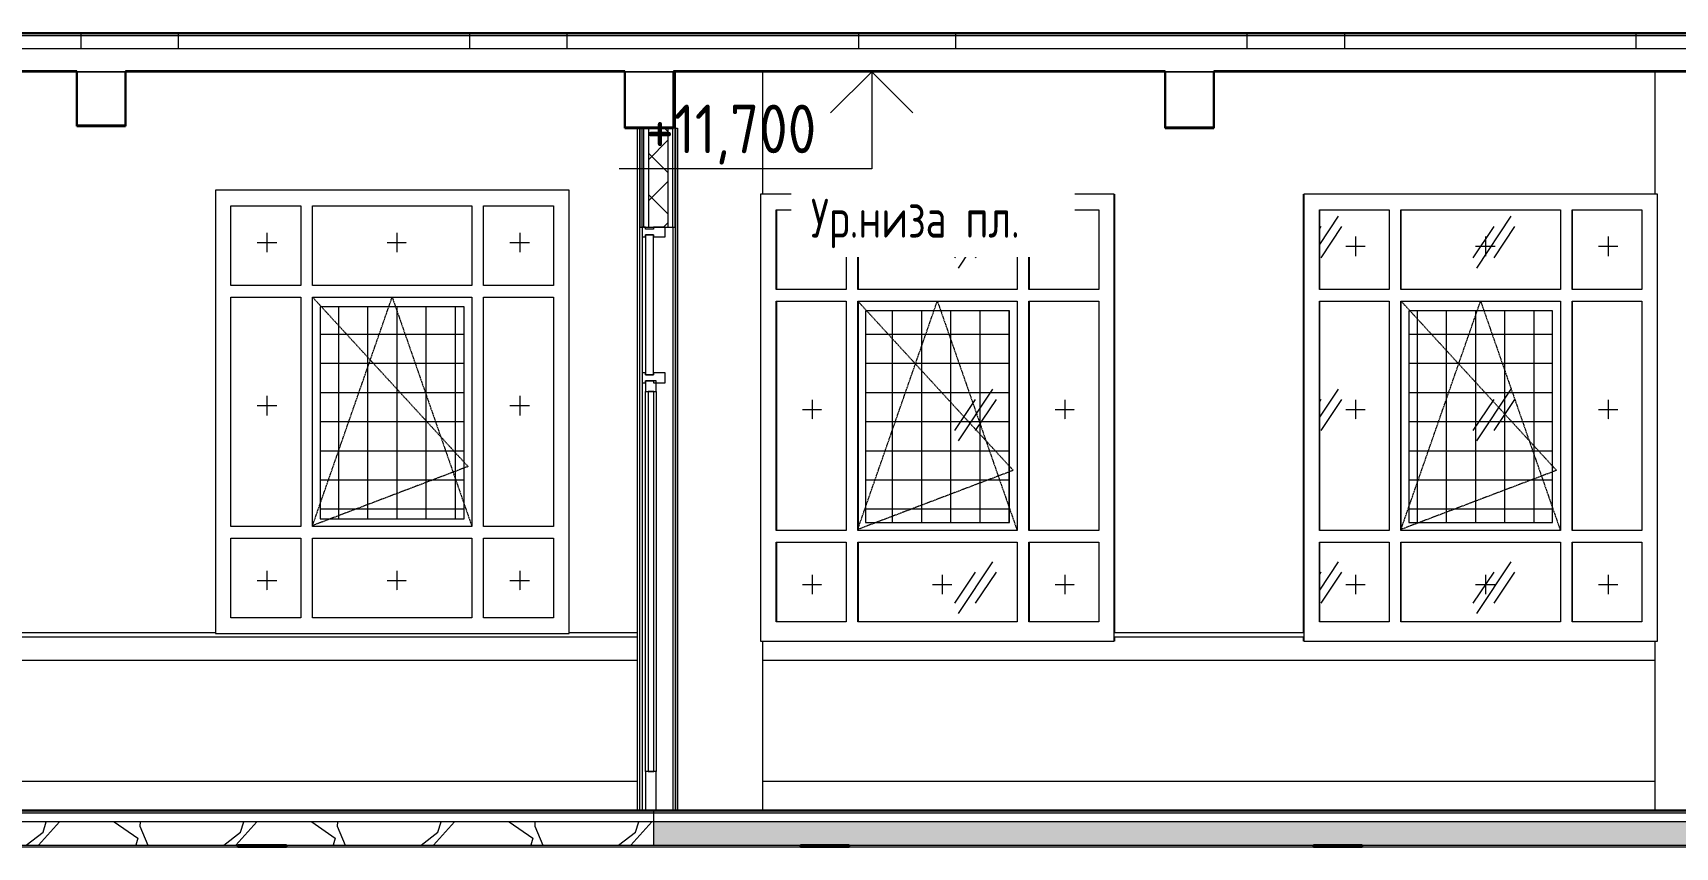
# Model space of a CAD drawing. Header units: millimetres. Extents: x -3929 to 624051, y 52832 to 514950.
# Drawn here: x 575167 to 583617, y 120456 to 124646 of the extents above; entities that cross this region are included whole.
import ezdxf

# ---------------------------------------------------------------- set-up
doc = ezdxf.new("R2010")
doc.units = ezdxf.units.MM
doc.linetypes.add('ADSK_Штриховая_ш3 п1_5', pattern=[4.5, 3, -1.5])
for name, color, linetype, lineweight in [('Аннотация', 7, 'Continuous', 18), ('Витраж', 7, 'Continuous', 9), ('Двери', 7, 'Continuous', 9), ('Каркас', 7, 'Continuous', 18), ('Окна', 7, 'Continuous', 9), ('Отметки', 7, 'Continuous', 9), ('Панели витража', 7, 'Continuous', 9), ('Перекрытие', 7, 'Continuous', 18), ('Потолки', 7, 'Continuous', 9), ('Стены внутренние', 7, 'Continuous', 18), ('Стены наружные', 7, 'Continuous', 18), ('Стены отделка', 7, 'Continuous', 30), ('Стены штриховка', 7, 'Continuous', 9), ('Узлы', 7, 'Continuous', 18), ('ШТРИХОВКА', 252, 'Continuous', 15)]:
    doc.layers.add(name, color=color, linetype=linetype, lineweight=lineweight)
doc.layers.add('Линии', color=7, linetype='Continuous', lineweight=9, true_color=0x00a600)
doc.styles.add('GOST Common_1', font='GOST_Common.ttf', dxfattribs={"width": 0.9, "height": 250})
doc.styles.add('GOST Common_3', font='GOST_Common.ttf', dxfattribs={"width": 0.8, "height": 350})
pattern_1 = [(236.31, (24482.36, 9022.3), (-888.998, -1778), [320.53, -2884.8]), (236.31, (24500.14, 8968.96), (-888.998, -1778), [192.32, -3013.01]), (236.31, (24393.46, 8968.96), (-888.998, -1778), [192.32, -3013.01])]
pattern_2 = [(228.013, (581522.45, 122161.93), (-8127.9666, -9144.02968), [136.69, -13532.193]), (184.97, (581431.013, 122060.333), (12191.995474, 1016.05502), [234.562, -23221.62]), (132.51, (581197.333, 122040.01), (10159.91241, -11176.07977), [165.393, -16373.89]), (267.274, (580801.093, 121786.013), (1015.88953, 20320.00577), [213.602, -21146.575]), (292.834, (580790.933, 121572.653), (-5080.074175, 12191.97012), [209.453, -20735.923]), (357.274, (580872.213, 121379.613), (-20320.00577, 1015.88953), [213.602, -21146.575]), (37.694, (581085.573, 121369.453), (-13208.042725, -10159.944606), [282.477, -27965.247]), (72.255, (581309.093, 121542.173), (7112.12749, 22351.9589), [266.688, -26402.102]), (121.43, (581390.373, 121796.173), (-8128.10005, 13207.93827), [214.325, -21218.218]), (175.236, (581278.61, 121979.05), (11175.99406, -1016.06972), [244.685, -11989.575]), (222.397, (581034.773, 121999.373), (-12192.085586, -11175.907293), [316.431, -31326.709]), (138.814, (581806.93, 121775.85), (-7111.99222, 6096.00977), [108.002, -10692.226]), (171.469, (581725.653, 121846.973), (13207.99153, -2032.05404), [205.473, -20341.855]), (225, (581522.45, 121877.45), (1e-13, -1016), [143.684, -1293.157]), (203.199, (581451.33, 121999.37), (5079.98556, 2032.0367), [77.377, -7660.25]), (291.801, (581380.21, 121968.9), (-1015.9787, 3048.0072), [109.426, -5361.9]), (30.964, (581420.85, 121867.3), (3047.9913, 2032.0134), [177.728, -5746.52]), (161.565, (581573.25, 121958.73), (2031.999, -1016.0024), [128.515, -3084.36]), (16.39, (580790.933, 121968.89), (10159.97517, 3048.0812), [180.035, -17823.53]), (70.346, (580963.65, 122019.69), (-4064.03389, -11175.98797), [151.04, -14952.887]), (293.199, (581573.25, 122161.93), (-2032.0367, 5079.98556), [154.752, -7582.873]), (343.61, (581634.213, 122019.69), (-10159.97517, 3048.0812), [180.035, -17823.53]), (339.444, (580790.93, 121338.97), (-5080.0015, 2031.99615), [173.614, -8507.094]), (294.775, (580953.49, 121278.01), (-5079.9732, 11176.01259), [145.47, -14401.437]), (66.801, (581583.41, 121145.93), (2032.0367, 5079.98556), [154.752, -7582.873]), (17.354, (581644.373, 121288.17), (-13208.00149, -4063.99474), [170.313, -16860.95]), (69.444, (581085.57, 121145.93), (-2031.99615, -5080.0015), [86.807, -8593.9]), (101.31, (581522.45, 121145.93), (-1016.0048, 4063.999), [51.806, -5128.797]), (165.964, (581512.3, 121196.73), (3048.0036, -1015.9877), [209.453, -3979.62]), (186.009, (581309.093, 121247.53), (10159.99987, 1015.9998), [194.107, -19216.546]), (303.69, (581420.85, 121775.85), (-1015.9976, 2032.0017), [146.53, -3516.71]), (353.157, (581502.133, 121653.933), (17271.99206, -2032.068835), [255.823, -25326.404]), (60.945, (581756.13, 121623.45), (-4064.04974, -7111.97225), [104.603, -10355.757]), (90, (581806.9, 121714.9), (-1016, 1016), [60.96, -955.04]), (120.256, (581288.77, 121278.01), (4063.94492, -7112.03103), [141.147, -13973.576]), (48.013, (581217.65, 121399.93), (8127.9666, 9144.02968), [273.377, -13395.505]), (0, (581400.5, 121603.1), (1016, 1016), [264.16, -751.84]), (325.305, (581664.69, 121603.13), (-10160.01873, 7111.97318), [160.644, -15903.726]), (254.055, (581796.77, 121511.69), (-1015.9713, -4064.0072), [147.932, -7248.66]), (207.646, (581756.133, 121369.453), (-19303.995784, -10160.00796), [240.858, -23844.986]), (175.426, (581542.773, 121257.693), (-13207.99929, 1016.01778), [254.812, -25226.34])]
pattern_3 = [(0, (580790.93, 121145.93), (406.4, 101.6), [33.528, -271.272, 33.528, -271.272, -1625.6]), (0, (580790.93, 121145.93), (406.4, 101.6), [-609.6, 33.528, -576.072, 33.528, -271.272, -711.2]), (0, (580790.93, 121145.93), (406.4, 101.6), [-1524, 33.528, -169.672, 33.528, -474.472]), (120, (580943.33, 121196.73), (-291.1882, 301.15272), [33.528, -271.272, 33.528, -271.272, -1625.6]), (120, (580943.33, 121196.73), (-291.1882, 301.15272), [-609.6, 33.528, -576.072, 33.528, -271.272, -711.2]), (120, (580943.33, 121196.73), (-291.1882, 301.15272), [-1524, 33.528, -169.672, 33.528, -474.472]), (240, (580994.13, 121399.93), (-115.2118, -402.75272), [33.528, -271.272, 33.528, -271.272, -1625.6]), (240, (580994.13, 121399.93), (-115.2118, -402.75272), [-609.6, 33.528, -576.072, 33.528, -271.272, -711.2]), (240, (580994.13, 121399.93), (-115.2118, -402.75272), [-1524, 33.528, -169.672, 33.528, -474.472])]
pattern_4 = [(0, (580790.93, 121145.93), (0, 150), []), (90, (580790.93, 121145.93), (-150, 9e-15), [])]

# ---------------------------------------------------------------- blocks, each defined once
blk = doc.blocks.new('Витражная двухстворчатая дверь - Входная двухстворчатая левая-6453916-Разрез 1-1')
at = {"layer": 'Двери'}
for p, q in [((21526.4, 10110), (21471.4, 10110)), ((21471.4, 10110), (21471.4, 10055)), ((21526.4, 10055), (21526.4, 10110)), ((21471.4, 10055), (21526.4, 10055)), ((21471.4, 8100), (21471.4, 10055)), ((21513.7, 10055), (21484.1, 10055)), ((21484.1, 10055), (21484.1, 8100)), ((21513.7, 8100), (21513.7, 10055)), ((21526.4, 10055), (21526.4, 8100)), ((21526.4, 8100), (21471.4, 8100)), ((21471.4, 8100), (21471.4, 7900)), ((21484.1, 8100), (21513.7, 8100)), ((21526.4, 7900), (21526.4, 8100)), ((21471.4, 7900), (21526.4, 7900))]:
    blk.add_line(p, q, dxfattribs=at)
blk = doc.blocks.new('Системная панель - Стекло - 40мм-6453917-Разрез 1-1')
at = {"layer": 'Панели витража', "lineweight": 18}
for p, q in [((21471.4, 10860), (21471.4, 10140)), ((21511.4, 10860), (21471.4, 10860)), ((21511.4, 10140), (21511.4, 10860)), ((21471.4, 10140), (21511.4, 10140))]:
    blk.add_line(p, q, dxfattribs=at)
blk = doc.blocks.new('Прямоугольный импост - Импост структурный с накладкой - 160мм-6453677-Разрез 1-1')
at = {"layer": 'Витраж'}
for p, q in [((24190.6, 6100), (24190.6, 3900)), ((24347.6, 6125), (24347.6, 3900))]:
    blk.add_line(p, q, dxfattribs=at)
blk = doc.blocks.new('Прямоугольный импост - Импост структурный с накладкой - 160мм-V296-Разрез 1-1')
at = {"layer": 'Витраж'}
for p, q in [((21454.4, 10850), (21454.4, 10150)), ((21611.4, 10900), (21611.4, 10125))]:
    blk.add_line(p, q, dxfattribs=at)
blk = doc.blocks.new('Прямоугольный импост - Импост структурный с накладкой - 100мм-5753060-Разрез 1-1')
at = {"layer": 'Витраж', "lineweight": 18}
for p, q in [((21471.4, 10150), (21454.4, 10150)), ((21454.4, 10150), (21454.4, 10100)), ((21471.4, 10140), (21471.4, 10150)), ((21511.4, 10140), (21471.4, 10140)), ((21571.4, 10150), (21511.4, 10150)), ((21511.4, 10150), (21511.4, 10140)), ((21571.4, 10100), (21571.4, 10150)), ((21454.4, 10100), (21471.4, 10100)), ((21471.4, 10100), (21471.4, 10110)), ((21471.4, 10110), (21511.4, 10110)), ((21511.4, 10110), (21511.4, 10100)), ((21511.4, 10100), (21571.4, 10100))]:
    blk.add_line(p, q, dxfattribs=at)
blk = doc.blocks.new('окно трехпол с фрамугой - 1800 и 1820х2300_h___нов_ ок15-V311-Разрез 1-1')
at = {"layer": 'Окна', "true_color": 0x383e42}
h = blk.add_hatch(color=250, dxfattribs=at)
h.paths.add_polyline_path([(22143, 8870), (22145.1, 8870), (22145.1, 9280), (22143, 9280), (22143, 8875.6)])
h.paths.add_polyline_path([(23445.1, 8870), (23445.1, 9280), (23443, 9280), (23443, 8870)])
h.paths.add_polyline_path([(22563, 8870), (22565.1, 8870), (22565.1, 9280), (22563, 9280), (22563, 8883.7)])
h.paths.add_polyline_path([(22143, 9340), (22145.1, 9340), (22145.1, 10520), (22143, 10520), (22143, 9397.3)])
h.paths.add_polyline_path([(23445.1, 9340), (23445.1, 10520), (23443, 10520), (23443, 9340)])
h.paths.add_polyline_path([(22563, 9340), (22565.1, 9340), (22565.1, 10520), (22563, 10520), (22563, 9395.3)])
h.paths.add_polyline_path([(23445.1, 10580), (23445.1, 10990), (23443, 10990), (23443, 10580)])
h.paths.add_polyline_path([(22145.1, 10580), (22145.1, 10990), (22143, 10990), (22143, 10580)])
h.paths.add_polyline_path([(22565.1, 10580), (22565.1, 10990), (22563, 10990), (22563, 10580)])
at = {"layer": 'Окна', "lineweight": 5}
h = blk.add_hatch(dxfattribs=at)
h.set_pattern_fill('FP_34', color=256, style=0, pattern_type=2)
h.set_pattern_definition(pattern_1)
h.paths.add_polyline_path([(22603, 9340), (23383, 9340), (23383, 10520), (22565.1, 10520), (22565.1, 9340)])
h.paths.add_polyline_path([(22565.1, 10580), (23383, 10580), (23383, 10990), (22565.1, 10989.7), (22565.1, 10785.6)])
h = blk.add_hatch(dxfattribs=at)
h.set_pattern_fill('FP_34', color=256, style=0, pattern_type=2)
h.set_pattern_definition(pattern_1)
h.paths.add_polyline_path([(23445.1, 9340), (23803, 9340), (23803, 10520), (23445.1, 10520), (23445.1, 10021.6)])
h.paths.add_polyline_path([(23719.3, 10580), (23803, 10580), (23803, 10990), (23445.1, 10990), (23445.1, 10580)])
at = {"layer": 'Окна', "true_color": 0x383e42}
h = blk.add_hatch(color=250, dxfattribs=at)
h.paths.add_polyline_path([(22565.1, 8870), (22565.1, 8870), (22565.1, 8972.5)])
h.paths.add_polyline_path([(22565.1, 9340), (22565.1, 9340), (22565.1, 10021.6)])
h.paths.add_polyline_path([(22565.1, 10580), (22565.1, 10580), (22565.1, 10785.6)])
h = blk.add_hatch(color=250, dxfattribs=at)
h.paths.add_polyline_path([(23445.1, 8870), (23445.1, 8870), (23445.1, 8874.7)])
h.paths.add_polyline_path([(23445.1, 10580), (23445.1, 10580), (23445.1, 10785.6)])
h = blk.add_hatch(color=250, dxfattribs=at)
h.paths.add_polyline_path([(22145.1, 8870), (22145.1, 8870), (22145.1, 8872.5)])
h.paths.add_polyline_path([(22145.1, 10580), (22145.1, 10580), (22145.1, 10580)])
at = {"layer": 'Окна', "lineweight": 5}
h = blk.add_hatch(dxfattribs=at)
h.set_pattern_fill('FP_34', color=256, style=0, pattern_type=2)
h.set_pattern_definition(pattern_1)
h.paths.add_polyline_path([(22565.1, 8870), (23383, 8870.3), (23383, 9280), (22565.1, 9280), (22565.1, 8972.5)])
h = blk.add_hatch(dxfattribs=at)
h.set_pattern_fill('FP_34', color=256, style=0, pattern_type=2)
h.set_pattern_definition(pattern_1)
h.paths.add_polyline_path([(23445.1, 8870), (23803, 8870), (23803, 9280), (23445.1, 9280), (23445.1, 8874.7)])
at = {"layer": 'Окна'}
for p, q in [((22145.1, 10990), (22145.1, 10580)), ((22145.1, 10990), (22145.1, 10580)), ((22565.1, 10990), (22565.1, 10579.8)), ((22565.1, 10990), (22565.1, 10579.9)), ((23445.1, 10990), (23445.1, 10580)), ((23445.1, 10990), (23445.1, 10580)), ((22145.1, 10520), (22145.1, 9340)), ((22145.1, 10520), (22145.1, 9340)), ((22565.1, 10520), (22565.1, 9340)), ((22565.1, 10520), (22565.1, 9340)), ((23445.1, 10520), (23445.1, 9340)), ((23445.1, 10520), (23445.1, 9340)), ((22145.1, 9280), (22145.1, 8870)), ((22145.1, 9280), (22145.1, 8870)), ((22565.1, 9280), (22565.1, 8870)), ((22565.1, 9280), (22565.1, 8870)), ((23445.1, 9280), (23445.1, 8870)), ((23445.1, 9280), (23445.1, 8870))]:
    blk.add_line(p, q, dxfattribs=at)
blk = doc.blocks.new('окно трехпол с фрамугой - 1800 и 1820х2300_h___нов_ ок15-V312-Разрез 1-1')
at = {"layer": 'Окна', "lineweight": 5}
h = blk.add_hatch(dxfattribs=at)
h.set_pattern_fill('FP_34', color=256, style=0, pattern_type=2)
h.set_pattern_definition(pattern_1)
h.paths.add_polyline_path([(24938.1, 9340), (25298, 9340), (25298, 10520), (24938.1, 10520), (24938.1, 10021.6)])
h.paths.add_polyline_path([(25298, 10580), (25298, 10990), (24938.1, 10989.9), (24938.1, 10580), (25283.9, 10580)])
h = blk.add_hatch(dxfattribs=at)
h.set_pattern_fill('FP_34', color=256, style=0, pattern_type=2)
h.set_pattern_definition(pattern_1)
h.paths.add_polyline_path([(25398, 9340), (26178, 9340), (26178, 10520), (25358.1, 10520), (25358.1, 9340)])
h.paths.add_polyline_path([(25805.4, 10580), (26178, 10580), (26178, 10990), (25358.1, 10990), (25358.1, 10580)])
h = blk.add_hatch(dxfattribs=at)
h.set_pattern_fill('FP_34', color=256, style=0, pattern_type=2)
h.set_pattern_definition(pattern_1)
h.paths.add_polyline_path([(26326.9, 9340), (26598, 9340.1), (26598, 10520), (26238.1, 10520), (26238.1, 9340)])
h.paths.add_polyline_path([(26238.1, 10580), (26598, 10580), (26598, 10990), (26238.1, 10990), (26238.1, 10785.6)])
at = {"layer": 'Окна', "true_color": 0x383e42}
for points in [[(25358, 10580), (25358, 10580), (25358, 10785.6)], [(24938.1, 10580), (24938.1, 10580), (24938.1, 10580)], [(26238, 8870), (26238.1, 8870), (26238, 8874.5)]]:
    blk.add_hatch(color=250, dxfattribs=at).paths.add_polyline_path(points)
h = blk.add_hatch(color=250, dxfattribs=at)
h.paths.add_polyline_path([(25358, 8870), (25358.1, 8870), (25358, 8972.5)])
h.paths.add_polyline_path([(25358, 10580), (25358.1, 10580.1), (25358, 10580)])
at = {"layer": 'Окна', "lineweight": 5}
h = blk.add_hatch(dxfattribs=at)
h.set_pattern_fill('FP_34', color=256, style=0, pattern_type=2)
h.set_pattern_definition(pattern_1)
h.paths.add_polyline_path([(24938.1, 8870), (25298, 8870), (25298, 9280), (24938.1, 9280), (24938.1, 8870.1)])
h = blk.add_hatch(dxfattribs=at)
h.set_pattern_fill('FP_34', color=256, style=0, pattern_type=2)
h.set_pattern_definition(pattern_1)
h.paths.add_polyline_path([(25358.1, 8870), (26178, 8870), (26178, 9280), (25358.1, 9280), (25358.1, 8972.5)])
h = blk.add_hatch(dxfattribs=at)
h.set_pattern_fill('FP_34', color=256, style=0, pattern_type=2)
h.set_pattern_definition(pattern_1)
h.paths.add_polyline_path([(26238.1, 8870), (26598, 8870), (26598, 9280), (26238.1, 9280), (26238.1, 8874.5)])
at = {"layer": 'Окна'}
for p, q in [((24938.1, 10990), (24938.1, 10580)), ((25358.1, 10990), (25358.1, 10580)), ((26238.1, 10990), (26238.1, 10580)), ((24938.1, 10520), (24938.1, 9340)), ((25358.1, 10520), (25358.1, 9340)), ((26238.1, 10520), (26238.1, 9340)), ((24938.1, 9280), (24938.1, 8870)), ((25358.1, 9280), (25358.1, 8870)), ((26238.1, 9280), (26238.1, 8870))]:
    blk.add_line(p, q, dxfattribs=at)
blk = doc.blocks.new('Прямоугольный импост - Импост структурный с накладкой - 100мм-5753061-Разрез 1-1')
at = {"layer": 'Витраж', "lineweight": 18}
for p, q in [((21471.4, 10900), (21454.4, 10900)), ((21454.4, 10900), (21454.4, 10850)), ((21454.4, 10850), (21471.4, 10850)), ((21471.4, 10890), (21471.4, 10900)), ((21511.4, 10890), (21471.4, 10890)), ((21471.4, 10850), (21471.4, 10860)), ((21471.4, 10860), (21511.4, 10860)), ((21571.4, 10900), (21511.4, 10900)), ((21511.4, 10900), (21511.4, 10890)), ((21511.4, 10860), (21511.4, 10850)), ((21511.4, 10850), (21571.4, 10850)), ((21571.4, 10850), (21571.4, 10900))]:
    blk.add_line(p, q, dxfattribs=at)
blk = doc.blocks.new('Высотные отметки - Стрелка вниз-12094-Разрез 1-1')
at = {"layer": 'Аннотация', "lineweight": 5}
for p, q in [((-1155.9, 15420), (-1755.9, 15420)), ((-1455.9, 15420), (-1668, 15207.9)), ((-1455.9, 15420), (-1455.9, 14920)), ((-1455.9, 15420), (-1243.8, 15207.9)), ((-1455.9, 14920), (-2755.9, 14920))]:
    blk.add_line(p, q, dxfattribs=at)

msp = doc.modelspace()

# ---------------------------------------------------------------- hatches: boundary and pattern name
at = {"layer": 'Узлы', "lineweight": 5, "true_color": 0x494949}
h = msp.add_hatch(dxfattribs=at)
h.set_pattern_fill('FP_44', color=251, style=0, pattern_type=2)
h.set_pattern_definition(pattern_4)
h.paths.add_polyline_path([(576916.91, 122145.933), (577386.418, 122145.933), (577386.418, 123235.933), (576646.418, 123235.933), (576646.418, 122145.933)])
h = msp.add_hatch(dxfattribs=at)
h.set_pattern_fill('FP_44', color=251, style=0, pattern_type=2)
h.set_pattern_definition(pattern_4)
h.paths.add_polyline_path([(579451.408, 122125.933), (580191.408, 122125.933), (580191.408, 123215.933), (579451.408, 123215.933), (579451.408, 122767.505)])
h = msp.add_hatch(dxfattribs=at)
h.set_pattern_fill('FP_44', color=251, style=0, pattern_type=2)
h.set_pattern_definition(pattern_4)
h.paths.add_polyline_path([(582246.398, 122125.933), (582986.398, 122125.933), (582986.398, 123215.933), (582246.398, 123215.933), (582246.398, 122767.505)])
at = {"layer": 'ШТРИХОВКА'}
h = msp.add_hatch(dxfattribs=at)
h.set_pattern_fill('FP_29', color=252, style=0, pattern_type=2)
h.set_pattern_definition(pattern_3)
h.paths.add_polyline_path([(588822.265, 124630.933), (588822.265, 124640.933), (588672.265, 124640.933), (588672.265, 124630.933)])
h.paths.add_polyline_path([(574535.926, 124630.933), (575415.673, 124630.933), (575415.673, 124640.933), (574535.926, 124640.933)])
h.paths.add_polyline_path([(587415.673, 124630.933), (587415.673, 124640.933), (585915.673, 124640.933), (585915.673, 124630.933), (586826.022, 124630.933)])
h.paths.add_polyline_path([(577415.673, 124630.933), (577915.673, 124630.933), (577915.673, 124640.933), (577415.673, 124640.933)])
h.paths.add_polyline_path([(583915.673, 124630.933), (583915.673, 124640.933), (583415.673, 124640.933), (583415.673, 124630.933), (583696.828, 124630.933)])
h.paths.add_polyline_path([(579915.673, 124630.933), (581415.673, 124630.933), (581415.673, 124640.933), (579915.673, 124640.933)])
h = msp.add_hatch(dxfattribs=at)
h.set_pattern_fill('FP_29', color=252, style=0, pattern_type=2)
h.set_pattern_definition(pattern_3)
h.paths.add_polyline_path([(575415.673, 124630.933), (575915.673, 124630.933), (575915.673, 124640.933), (575415.673, 124640.933)])
h.paths.add_polyline_path([(587915.673, 124630.933), (587915.673, 124640.933), (587415.673, 124640.933), (587415.673, 124630.933), (587869.086, 124630.933)])
h.paths.add_polyline_path([(585415.673, 124630.933), (585415.673, 124640.933), (583915.673, 124640.933), (583915.673, 124630.933), (584739.893, 124630.933)])
h.paths.add_polyline_path([(577915.673, 124630.933), (579415.673, 124630.933), (579415.673, 124640.933), (577915.673, 124640.933)])
h.paths.add_polyline_path([(581915.673, 124630.933), (581915.673, 124640.933), (581415.673, 124640.933), (581415.673, 124630.933), (581610.7, 124630.933)])
h = msp.add_hatch(dxfattribs=at)
h.set_pattern_fill('FP_29', color=252, style=0, pattern_type=2)
h.set_pattern_definition(pattern_3)
h.paths.add_polyline_path([(582653.764, 124630.933), (583415.673, 124630.933), (583415.673, 124640.933), (581915.673, 124640.933), (581915.673, 124630.933), (582132.232, 124630.933)])
h.paths.add_polyline_path([(576134.612, 124630.933), (577415.673, 124630.933), (577415.673, 124640.933), (575915.673, 124640.933), (575915.673, 124630.933)])
h.paths.add_polyline_path([(588672.265, 124630.933), (588672.265, 124640.933), (587915.673, 124640.933), (587915.673, 124630.933), (588651.384, 124630.933)])
h.paths.add_polyline_path([(579415.673, 124630.933), (579915.673, 124630.933), (579915.673, 124640.933), (579415.673, 124640.933)])
h.paths.add_polyline_path([(585915.673, 124630.933), (585915.673, 124640.933), (585415.673, 124640.933), (585415.673, 124630.933), (585782.957, 124630.933)])
h = msp.add_hatch(dxfattribs=at)
h.set_pattern_fill('FP_27', color=252, style=0, pattern_type=2)
h.set_pattern_definition([(45, (580790.93, 121145.93), (-106.066, 106.066), []), (135, (580790.93, 121145.93), (-106.066, -106.066), [])])
h.paths.add_polyline_path([(578434.737, 123645.933), (578434.737, 124155.933), (578334.737, 124155.933), (578334.737, 123645.933), (578351.123, 123645.933)])
h = msp.add_hatch(dxfattribs=at)
h.set_pattern_fill('FP_29', color=252, style=0, pattern_type=2)
h.set_pattern_definition(pattern_3)
h.paths.add_polyline_path([(578220.74, 120630.933), (578359.737, 120630.933), (578359.737, 120640.933), (564125.673, 120640.933), (564125.673, 120630.933), (577959.974, 120630.933)])
h = msp.add_hatch(dxfattribs=at)
h.set_pattern_fill('FP_38', color=252, style=0, pattern_type=2)
h.set_pattern_definition(pattern_2)
h.paths.add_polyline_path([(564125.673, 120465.933), (578359.737, 120465.933), (578359.737, 120585.933), (564125.673, 120585.933), (564125.673, 120475.535)])
h = msp.add_hatch(dxfattribs=at)
h.set_pattern_fill('FP_29', color=252, style=0, pattern_type=2)
h.set_pattern_definition(pattern_3)
h.paths.add_polyline_path([(605861.947, 120630.933), (605867.456, 120630.933), (605867.456, 120640.933), (578359.737, 120640.933), (578359.737, 120630.933), (605601.181, 120630.933)])
h = msp.add_hatch(dxfattribs=at)
h.set_pattern_fill('FP_38', color=252, style=0, pattern_type=2)
h.set_pattern_definition(pattern_2)
h.paths.add_polyline_path([(578359.737, 120465.933), (605867.456, 120465.933), (605867.456, 120585.933), (578359.737, 120585.933), (578359.737, 120475.535)])

# ---------------------------------------------------------------- linework, layer by layer
at = {"layer": 'Каркас', "lineweight": 30}
for p, q in [((575393.743, 124445.933), (575393.743, 124165.933)), ((575643.743, 124165.933), (575643.743, 124445.933)), ((578213.743, 124445.933), (578213.743, 124155.933)), ((578463.743, 124155.933), (578463.743, 124445.933)), ((580993.743, 124445.933), (580993.743, 124155.933)), ((581243.743, 124155.933), (581243.743, 124445.933)), ((575393.743, 124165.933), (575643.743, 124165.933)), ((578213.743, 124155.933), (578463.743, 124155.933)), ((580993.743, 124155.933), (581243.743, 124155.933)), ((576471.608, 120465.933), (576221.608, 120465.933)), ((576221.608, 120465.933), (576221.608, 120455.933)), ((576471.608, 120455.933), (576471.608, 120465.933)), ((579366.608, 120465.933), (579116.608, 120465.933)), ((579116.608, 120465.933), (579116.608, 120455.933)), ((579366.608, 120455.933), (579366.608, 120465.933)), ((582006.608, 120465.933), (581756.608, 120465.933)), ((581756.608, 120465.933), (581756.608, 120455.933)), ((582006.608, 120455.933), (582006.608, 120465.933))]:
    msp.add_line(p, q, dxfattribs=at)
at = {"layer": 'Каркас'}
for p, q in [((575643.743, 124445.933), (575393.743, 124445.933)), ((578463.743, 124445.933), (578213.743, 124445.933)), ((581243.743, 124445.933), (580993.743, 124445.933)), ((576221.608, 120455.933), (576471.608, 120455.933)), ((579116.608, 120455.933), (579366.608, 120455.933)), ((581756.608, 120455.933), (582006.608, 120455.933))]:
    msp.add_line(p, q, dxfattribs=at)
at = {"layer": 'Линии', "color": 7}
for p, q in [((577926.418, 123835.933), (576106.418, 123835.933)), ((576106.418, 123835.933), (576106.418, 121555.933)), ((577926.418, 121555.933), (577926.418, 123835.933)), ((580731.408, 123815.933), (578911.408, 123815.933)), ((578911.408, 123815.933), (578911.408, 121515.933)), ((580731.408, 121515.933), (580731.408, 123815.933)), ((583526.398, 123815.933), (581706.398, 123815.933)), ((581706.398, 123815.933), (581706.398, 121515.933)), ((583526.398, 121515.933), (583526.398, 123815.933)), ((576186.418, 123345.933), (576186.418, 123755.933)), ((576186.418, 123755.933), (576546.418, 123755.933)), ((576546.418, 123755.933), (576546.418, 123345.933)), ((576606.418, 123345.933), (576606.418, 123755.933)), ((576606.418, 123755.933), (577426.418, 123755.933)), ((577426.418, 123755.933), (577426.418, 123345.933)), ((577486.418, 123345.933), (577486.418, 123755.933)), ((577486.418, 123755.933), (577846.418, 123755.933)), ((577846.418, 123755.933), (577846.418, 123345.933)), ((578991.408, 123325.933), (578991.408, 123735.933)), ((578991.408, 123735.933), (579351.408, 123735.933)), ((579351.408, 123735.933), (579351.408, 123325.933)), ((579411.408, 123325.933), (579411.408, 123735.933)), ((579411.408, 123735.933), (580231.408, 123735.933)), ((580231.408, 123735.933), (580231.408, 123325.933)), ((580291.408, 123325.933), (580291.408, 123735.933)), ((580291.408, 123735.933), (580651.408, 123735.933)), ((580651.408, 123735.933), (580651.408, 123325.933)), ((581786.398, 123325.933), (581786.398, 123735.933)), ((581786.398, 123735.933), (582146.398, 123735.933)), ((582146.398, 123735.933), (582146.398, 123325.933)), ((582206.398, 123325.933), (582206.398, 123735.933)), ((582206.398, 123735.933), (583026.398, 123735.933)), ((583026.398, 123735.933), (583026.398, 123325.933)), ((583086.398, 123325.933), (583086.398, 123735.933)), ((583086.398, 123735.933), (583446.398, 123735.933)), ((583446.398, 123735.933), (583446.398, 123325.933)), ((576546.418, 123345.933), (576186.418, 123345.933)), ((576186.418, 123285.933), (576546.418, 123285.933)), ((576186.418, 122105.933), (576186.418, 123285.933)), ((576546.418, 123285.933), (576546.418, 122105.933)), ((577426.418, 123345.933), (576606.418, 123345.933)), ((576606.418, 123285.933), (577426.418, 123285.933)), ((576606.418, 122105.933), (576606.418, 123285.933)), ((577426.418, 123285.933), (577426.418, 122105.933)), ((577846.418, 123345.933), (577486.418, 123345.933)), ((577486.418, 123285.933), (577846.418, 123285.933)), ((577486.418, 122105.933), (577486.418, 123285.933)), ((577846.418, 123285.933), (577846.418, 122105.933)), ((579351.408, 123325.933), (578991.408, 123325.933)), ((580231.408, 123325.933), (579411.408, 123325.933)), ((580651.408, 123325.933), (580291.408, 123325.933)), ((582146.398, 123325.933), (581786.398, 123325.933)), ((583026.398, 123325.933), (582206.398, 123325.933)), ((583446.398, 123325.933), (583086.398, 123325.933)), ((577386.418, 123235.933), (576646.418, 123235.933)), ((576646.418, 123235.933), (576646.418, 122145.933)), ((577386.418, 122145.933), (577386.418, 123235.933)), ((578991.408, 123265.933), (579351.408, 123265.933)), ((578991.408, 122085.933), (578991.408, 123265.933)), ((579351.408, 123265.933), (579351.408, 122085.933)), ((579411.408, 123265.933), (580231.408, 123265.933)), ((579411.408, 122085.933), (579411.408, 123265.933)), ((580191.408, 123215.933), (579451.408, 123215.933)), ((579451.408, 123215.933), (579451.408, 122125.933)), ((580191.408, 122125.933), (580191.408, 123215.933)), ((580231.408, 123265.933), (580231.408, 122085.933)), ((580291.408, 123265.933), (580651.408, 123265.933)), ((580291.408, 122085.933), (580291.408, 123265.933)), ((580651.408, 123265.933), (580651.408, 122085.933)), ((581786.398, 123265.933), (582146.398, 123265.933)), ((581786.398, 122085.933), (581786.398, 123265.933)), ((582146.398, 123265.933), (582146.398, 122085.933)), ((582206.398, 123265.933), (583026.398, 123265.933)), ((582206.398, 122085.933), (582206.398, 123265.933)), ((582986.398, 123215.933), (582246.398, 123215.933)), ((582246.398, 123215.933), (582246.398, 122125.933)), ((582986.398, 122125.933), (582986.398, 123215.933)), ((583026.398, 123265.933), (583026.398, 122085.933)), ((583086.398, 123265.933), (583446.398, 123265.933)), ((583086.398, 122085.933), (583086.398, 123265.933)), ((583446.398, 123265.933), (583446.398, 122085.933)), ((576546.418, 122105.933), (576186.418, 122105.933)), ((577426.418, 122105.933), (576606.418, 122105.933)), ((576646.418, 122145.933), (577386.418, 122145.933)), ((577846.418, 122105.933), (577486.418, 122105.933)), ((579451.408, 122125.933), (580191.408, 122125.933)), ((582246.398, 122125.933), (582986.398, 122125.933)), ((576186.418, 122045.933), (576546.418, 122045.933)), ((576186.418, 121635.933), (576186.418, 122045.933)), ((576546.418, 122045.933), (576546.418, 121635.933)), ((576606.418, 122045.933), (577426.418, 122045.933)), ((576606.418, 121635.933), (576606.418, 122045.933)), ((577426.418, 122045.933), (577426.418, 121635.933)), ((577486.418, 122045.933), (577846.418, 122045.933)), ((577486.418, 121635.933), (577486.418, 122045.933)), ((577846.418, 122045.933), (577846.418, 121635.933)), ((579351.408, 122085.933), (578991.408, 122085.933)), ((578991.408, 122025.933), (579351.408, 122025.933)), ((578991.408, 121615.933), (578991.408, 122025.933)), ((579351.408, 122025.933), (579351.408, 121615.933)), ((580231.408, 122085.933), (579411.408, 122085.933)), ((579411.408, 122025.933), (580231.408, 122025.933)), ((579411.408, 121615.933), (579411.408, 122025.933)), ((580231.408, 122025.933), (580231.408, 121615.933)), ((580651.408, 122085.933), (580291.408, 122085.933)), ((580291.408, 122025.933), (580651.408, 122025.933)), ((580291.408, 121615.933), (580291.408, 122025.933)), ((580651.408, 122025.933), (580651.408, 121615.933)), ((582146.398, 122085.933), (581786.398, 122085.933)), ((581786.398, 122025.933), (582146.398, 122025.933)), ((581786.398, 121615.933), (581786.398, 122025.933)), ((582146.398, 122025.933), (582146.398, 121615.933)), ((583026.398, 122085.933), (582206.398, 122085.933)), ((582206.398, 122025.933), (583026.398, 122025.933)), ((582206.398, 121615.933), (582206.398, 122025.933)), ((583026.398, 122025.933), (583026.398, 121615.933)), ((583446.398, 122085.933), (583086.398, 122085.933)), ((583086.398, 122025.933), (583446.398, 122025.933)), ((583086.398, 121615.933), (583086.398, 122025.933)), ((583446.398, 122025.933), (583446.398, 121615.933)), ((576546.418, 121635.933), (576186.418, 121635.933)), ((577426.418, 121635.933), (576606.418, 121635.933)), ((577846.418, 121635.933), (577486.418, 121635.933)), ((579351.408, 121615.933), (578991.408, 121615.933)), ((580231.408, 121615.933), (579411.408, 121615.933)), ((580651.408, 121615.933), (580291.408, 121615.933)), ((582146.398, 121615.933), (581786.398, 121615.933)), ((583026.398, 121615.933), (582206.398, 121615.933)), ((583446.398, 121615.933), (583086.398, 121615.933)), ((576106.418, 121555.933), (577926.418, 121555.933)), ((578911.408, 121515.933), (580731.408, 121515.933)), ((581706.398, 121515.933), (583526.398, 121515.933))]:
    msp.add_line(p, q, dxfattribs=at)
at = {"layer": 'Линии', "color": 7, "linetype": 'ADSK_Штриховая_ш3 п1_5', "lineweight": 5}
for p, q in [((576321.841, 123567.613), (576421.841, 123567.613)), ((576371.841, 123617.613), (576371.841, 123517.613)), ((576990.454, 123567.613), (577090.454, 123567.613)), ((577040.454, 123617.613), (577040.454, 123517.613)), ((577622.246, 123567.613), (577722.246, 123567.613)), ((577672.246, 123617.613), (577672.246, 123517.613)), ((579126.832, 123547.613), (579226.832, 123547.613)), ((579176.832, 123597.613), (579176.832, 123497.613)), ((579795.444, 123547.613), (579895.444, 123547.613)), ((579845.444, 123597.613), (579845.444, 123497.613)), ((580427.236, 123547.613), (580527.236, 123547.613)), ((580477.236, 123597.613), (580477.236, 123497.613)), ((581921.822, 123547.613), (582021.822, 123547.613)), ((581971.822, 123597.613), (581971.822, 123497.613)), ((582590.434, 123547.613), (582690.434, 123547.613)), ((582640.434, 123597.613), (582640.434, 123497.613)), ((583222.226, 123547.613), (583322.226, 123547.613)), ((583272.226, 123597.613), (583272.226, 123497.613)), ((576606.418, 123285.933), (577406.418, 122414.588)), ((576606.418, 122110.568), (577015.991, 123285.933)), ((577015.991, 123285.933), (577426.418, 122105.933)), ((579411.408, 123265.933), (580211.408, 122394.588)), ((579411.408, 122090.568), (579820.982, 123265.933)), ((579820.982, 123265.933), (580231.408, 122085.933)), ((582206.398, 123265.933), (583006.398, 122394.588)), ((582206.398, 122090.568), (582615.972, 123265.933)), ((582615.972, 123265.933), (583026.398, 122085.933)), ((576371.841, 122777.613), (576371.841, 122677.613)), ((577672.246, 122777.613), (577672.246, 122677.613)), ((576321.841, 122727.613), (576421.841, 122727.613)), ((577622.246, 122727.613), (577722.246, 122727.613)), ((579126.832, 122707.613), (579226.832, 122707.613)), ((579176.832, 122757.613), (579176.832, 122657.613)), ((580427.236, 122707.613), (580527.236, 122707.613)), ((580477.236, 122757.613), (580477.236, 122657.613)), ((581921.822, 122707.613), (582021.822, 122707.613)), ((581971.822, 122757.613), (581971.822, 122657.613)), ((583222.226, 122707.613), (583322.226, 122707.613)), ((583272.226, 122757.613), (583272.226, 122657.613)), ((577406.418, 122414.588), (576606.418, 122110.568)), ((580211.408, 122394.588), (579411.408, 122090.568)), ((583006.398, 122394.588), (582206.398, 122090.568)), ((576371.841, 121877.613), (576371.841, 121777.613)), ((577040.454, 121877.613), (577040.454, 121777.613)), ((577672.246, 121877.613), (577672.246, 121777.613)), ((579176.832, 121857.613), (579176.832, 121757.613)), ((579845.444, 121857.613), (579845.444, 121757.613)), ((580477.236, 121857.613), (580477.236, 121757.613)), ((581971.822, 121857.613), (581971.822, 121757.613)), ((582640.434, 121857.613), (582640.434, 121757.613)), ((583272.226, 121857.613), (583272.226, 121757.613)), ((576321.841, 121827.613), (576421.841, 121827.613)), ((576990.454, 121827.613), (577090.454, 121827.613)), ((577622.246, 121827.613), (577722.246, 121827.613)), ((579126.832, 121807.613), (579226.832, 121807.613)), ((579795.444, 121807.613), (579895.444, 121807.613)), ((580427.236, 121807.613), (580527.236, 121807.613)), ((581921.822, 121807.613), (582021.822, 121807.613)), ((582590.434, 121807.613), (582690.434, 121807.613)), ((583222.226, 121807.613), (583322.226, 121807.613))]:
    msp.add_line(p, q, dxfattribs=at)
at = {"layer": 'Перекрытие', "lineweight": 20}
for p, q in [((581415.673, 124643.383), (556968.36, 124643.383)), ((575415.673, 124565.933), (575415.673, 124643.383)), ((575915.673, 124643.383), (575915.673, 124565.933)), ((577415.673, 124565.933), (577415.673, 124643.383)), ((577915.673, 124565.933), (577915.673, 124643.383)), ((579415.673, 124643.383), (579415.673, 124565.933)), ((579915.673, 124565.933), (579915.673, 124643.383)), ((587415.673, 124643.383), (581415.673, 124643.383)), ((581415.673, 124565.933), (581415.673, 124643.383)), ((581915.673, 124643.383), (581915.673, 124565.933)), ((583415.673, 124565.933), (583415.673, 124643.383)), ((556847.926, 124565.933), (605818.36, 124565.933)), ((572871.608, 124445.933), (575393.743, 124445.933)), ((575643.743, 124445.933), (578213.743, 124445.933)), ((578463.743, 124445.933), (580993.743, 124445.933)), ((581243.743, 124445.933), (583813.743, 124445.933)), ((611927.844, 120643.383), (556542.881, 120643.383)), ((578359.737, 120643.383), (578359.737, 120465.933)), ((564125.673, 120465.933), (605867.456, 120465.933)), ((576221.608, 120455.933), (573471.608, 120455.933)), ((579116.608, 120455.933), (576471.608, 120455.933)), ((581756.608, 120455.933), (579366.608, 120455.933)), ((584396.319, 120455.933), (582006.608, 120455.933))]:
    msp.add_line(p, q, dxfattribs=at)
at = {"layer": 'Перекрытие'}
for p, q in [((583915.673, 124640.933), (556968.36, 124640.933)), ((581415.673, 124645.933), (574605.926, 124645.933)), ((575415.673, 124643.383), (575415.673, 124645.933)), ((575915.673, 124645.933), (575915.673, 124643.383)), ((577415.673, 124643.383), (577415.673, 124645.933)), ((577915.673, 124643.383), (577915.673, 124645.933)), ((579415.673, 124645.933), (579415.673, 124643.383)), ((579915.673, 124643.383), (579915.673, 124645.933)), ((587415.673, 124645.933), (581415.673, 124645.933)), ((581415.673, 124643.383), (581415.673, 124645.933)), ((581915.673, 124645.933), (581915.673, 124643.383)), ((583415.673, 124643.383), (583415.673, 124645.933)), ((581415.673, 124630.933), (556968.36, 124630.933)), ((587415.673, 124630.933), (581415.673, 124630.933)), ((575393.743, 124445.933), (575643.743, 124445.933)), ((578213.743, 124445.933), (578463.743, 124445.933)), ((580993.743, 124445.933), (581243.743, 124445.933)), ((578277.737, 121535.933), (573273.349, 121535.933)), ((575081.428, 121560.933), (576106.418, 121560.933)), ((577926.418, 121560.933), (578277.737, 121560.933)), ((578287.737, 121560.933), (578290.737, 121560.933)), ((578290.737, 121535.933), (578287.737, 121535.933)), ((580731.408, 121560.933), (581706.398, 121560.933)), ((581706.398, 121535.933), (580731.408, 121535.933)), ((611927.844, 120640.933), (556542.881, 120640.933)), ((611927.844, 120630.933), (556542.881, 120630.933)), ((611927.844, 120585.933), (556542.881, 120585.933)), ((605887.456, 120645.933), (556768.36, 120645.933)), ((578359.737, 120645.933), (578359.737, 120643.383)), ((576471.608, 120455.933), (576221.608, 120455.933)), ((579366.608, 120455.933), (579116.608, 120455.933)), ((582006.608, 120455.933), (581756.608, 120455.933))]:
    msp.add_line(p, q, dxfattribs=at)
at = {"layer": 'Потолки', "lineweight": 18}
for p, q in [((575393.743, 124450.933), (573221.608, 124450.933)), ((575393.743, 124445.933), (575393.743, 124450.933)), ((575643.743, 124450.933), (575643.743, 124445.933)), ((577863.743, 124450.933), (575643.743, 124450.933)), ((575993.743, 124445.933), (575993.743, 124450.933)), ((578213.743, 124450.933), (577863.743, 124450.933)), ((577863.743, 124450.933), (577863.743, 124445.933)), ((578213.743, 124445.933), (578213.743, 124450.933)), ((578463.743, 124450.933), (578463.743, 124445.933)), ((578813.743, 124450.933), (578463.743, 124450.933)), ((580993.743, 124450.933), (578813.743, 124450.933)), ((578813.743, 124445.933), (578813.743, 124450.933)), ((580643.743, 124450.933), (580643.743, 124445.933)), ((580993.743, 124445.933), (580993.743, 124450.933)), ((581243.743, 124450.933), (581243.743, 124445.933)), ((581593.743, 124450.933), (581243.743, 124450.933)), ((583813.743, 124450.933), (581593.743, 124450.933)), ((581593.743, 124445.933), (581593.743, 124450.933)), ((583463.743, 124450.933), (583463.743, 124445.933)), ((575643.743, 124170.933), (575393.743, 124170.933)), ((575393.743, 124170.933), (575393.743, 124165.933)), ((575393.743, 124165.933), (575643.743, 124165.933)), ((575643.743, 124165.933), (575643.743, 124170.933)), ((578463.743, 124160.933), (578213.743, 124160.933)), ((578213.743, 124160.933), (578213.743, 124155.933)), ((578213.743, 124155.933), (578309.737, 124155.933)), ((578463.743, 124155.933), (578463.743, 124160.933)), ((581243.743, 124160.933), (580993.743, 124160.933)), ((580993.743, 124160.933), (580993.743, 124155.933)), ((580993.743, 124155.933), (581243.743, 124155.933)), ((581243.743, 124155.933), (581243.743, 124160.933))]:
    msp.add_line(p, q, dxfattribs=at)
at = {"layer": 'Стены внутренние'}
for p, q in [((578277.737, 120645.933), (578277.737, 124155.933)), ((578287.737, 124155.933), (578287.737, 120645.933)), ((578474.737, 120645.933), (578474.737, 124155.933)), ((578474.737, 124155.933), (578484.737, 124155.933)), ((578484.737, 124155.933), (578484.737, 120645.933)), ((581705.542, 121560.933), (581705.542, 123815.933)), ((581705.542, 123815.933), (581705.542, 121560.933)), ((581705.542, 121515.933), (581705.542, 121535.933)), ((581705.542, 121535.933), (581705.542, 121515.933)), ((578277.737, 121415.933), (573273.349, 121415.933)), ((578290.737, 121415.933), (578287.737, 121415.933)), ((583514.333, 121415.933), (578923.343, 121415.933)), ((573273.349, 120795.933), (578277.737, 120795.933)), ((578287.737, 120795.933), (578290.737, 120795.933)), ((578923.343, 120795.933), (583514.333, 120795.933))]:
    msp.add_line(p, q, dxfattribs=at)
at = {"layer": 'Стены наружные'}
for p, q in [((578471.737, 124445.933), (578471.737, 124155.933)), ((578923.343, 123815.933), (578923.343, 124445.933)), ((583514.333, 123815.933), (583514.333, 124445.933)), ((580732.408, 123815.933), (580732.408, 121560.933)), ((581705.405, 121560.933), (581705.405, 123815.933)), ((578290.737, 120645.933), (578290.737, 123645.933)), ((578471.737, 123645.933), (578471.737, 120645.933)), ((578923.343, 120645.933), (578923.343, 121515.933)), ((580732.408, 121535.933), (580732.408, 121515.933)), ((581705.405, 121515.933), (581705.405, 121535.933)), ((583514.333, 120645.933), (583514.333, 121515.933))]:
    msp.add_line(p, q, dxfattribs=at)
at = {"layer": 'Стены отделка', "lineweight": 18}
for p, q in [((578290.737, 124155.933), (578290.737, 123645.933)), ((578302.737, 123645.933), (578302.737, 124155.933)), ((578471.737, 124155.933), (578309.737, 124155.933)), ((578309.737, 124155.933), (578309.737, 123645.933)), ((578459.737, 123645.933), (578459.737, 124155.933)), ((578471.737, 123645.933), (578471.737, 124155.933)), ((578290.737, 123645.933), (578302.737, 123645.933)), ((578309.737, 123645.933), (578471.737, 123645.933))]:
    msp.add_line(p, q, dxfattribs=at)
at = {"layer": 'Стены штриховка'}
for p, q in [((578292.737, 123645.933), (578292.737, 124155.933)), ((578334.737, 124155.933), (578334.737, 123645.933)), ((578434.737, 124155.933), (578434.737, 123645.933)), ((578469.737, 124155.933), (578469.737, 123645.933))]:
    msp.add_line(p, q, dxfattribs=at)

# ---------------------------------------------------------------- block references
at = {"layer": 'Витраж'}
for name, p in [('Прямоугольный импост - Импост структурный с накладкой - 160мм-V296-Разрез 1-1', (556848.36, 112745.933)), ('Прямоугольный импост - Импост структурный с накладкой - 100мм-5753061-Разрез 1-1', (556848.36, 112745.933)), ('Прямоугольный импост - Импост структурный с накладкой - 100мм-5753060-Разрез 1-1', (556848.36, 112745.933)), ('Прямоугольный импост - Импост структурный с накладкой - 160мм-6453677-Разрез 1-1', (554112.171, 116745.933))]:
    msp.add_blockref(name, p, dxfattribs=at)
at = {"layer": 'Двери'}
msp.add_blockref('Витражная двухстворчатая дверь - Входная двухстворчатая левая-6453916-Разрез 1-1', (556848.36, 112745.933), dxfattribs=at)
at = {"layer": 'Окна'}
for name in ['окно трехпол с фрамугой - 1800 и 1820х2300_h___нов_ ок15-V311-Разрез 1-1', 'окно трехпол с фрамугой - 1800 и 1820х2300_h___нов_ ок15-V312-Разрез 1-1']:
    msp.add_blockref(name, (556848.36, 112745.933), dxfattribs=at)
at = {"layer": 'Отметки', "lineweight": 20}
msp.add_blockref('Высотные отметки - Стрелка вниз-12094-Разрез 1-1', (580939.419, 109025.933), dxfattribs=at)
at = {"layer": 'Панели витража'}
msp.add_blockref('Системная панель - Стекло - 40мм-6453917-Разрез 1-1', (556848.36, 112745.933), dxfattribs=at)

# ---------------------------------------------------------------- texts
at = {"layer": 'Отметки', "lineweight": 20, "insert": (578319.65, 124276.489), "char_height": 250, "width": 1113.30067, "attachment_point": 1, "line_spacing_factor": 1.022761, "style": 'GOST Common_1'}
msp.add_mtext('+11,700', dxfattribs=at)

# ---------------------------------------------------------------- next in the draw order: texts
at = {"layer": 'Аннотация', "lineweight": 9, "insert": (579170.496, 123792.091), "char_height": 200, "width": 1257.147, "attachment_point": 1, "line_spacing_factor": 1.022766, "style": 'GOST Common_3', "bg_fill": 2}
msp.add_mtext('\\pxt1.8,3.6,5.4,7.2,9,10.8,12.6,14.4,16.2,18,19.8,21.6,23.4,25.2,27,28.8,30.6,32.4,34.2,36,37.8,39.6,41.4,43.2,45,46.8,48.6,50.4,52.2,54,55.8,57.6;{Ур.низа пл.}', dxfattribs=at)

doc.saveas('drawing.dxf')
